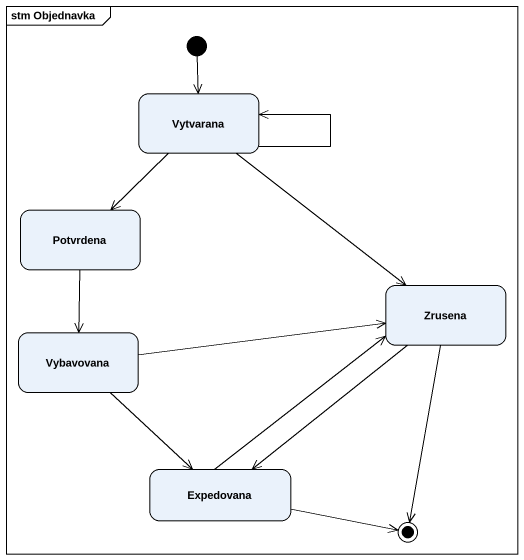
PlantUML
@startuml
mainframe stm Objednavka
hide empty description
state Vytvarana
state Potvrdena
state Zrusena
state Vybavovana
state Expedovana
[*] --> Vytvarana
Vytvarana --> Vytvarana
Vytvarana --> Potvrdena
Vytvarana --> Zrusena
Potvrdena --> Vybavovana
Zrusena --> Expedovana
Vybavovana -right-> Zrusena
Vybavovana --> Expedovana
Expedovana -up-> Zrusena
Zrusena --> [*]
Expedovana -right-> [*]
@enduml
